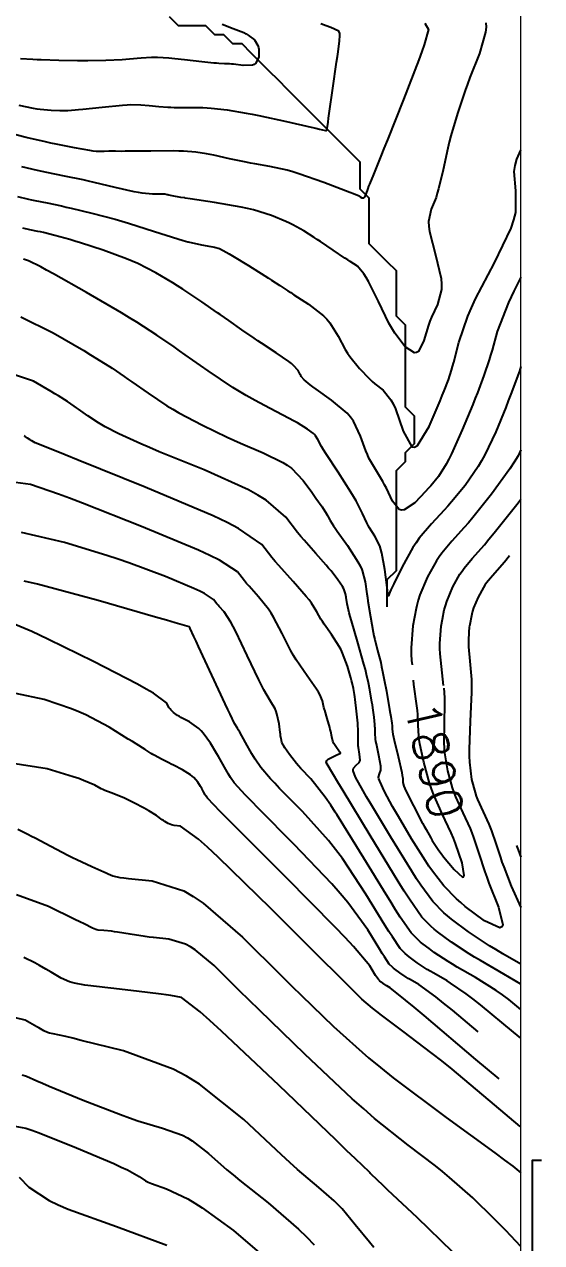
# Model space of a CAD drawing. Header units: metres. Extents: x 837475 to 838479, y 1189012 to 1191015.
# Drawn here: x 838421.8 to 838478.8, y 1189652.2 to 1189786.4 of the extents above; entities that cross this region are included whole.
import ezdxf

# ---------------------------------------------------------------- set-up
doc = ezdxf.new("R2010")
doc.units = ezdxf.units.M
doc.header["$LTSCALE"] = 0.3
doc.layers.add('COORD', color=7, linetype='Continuous', lineweight=20)
for name, color, linetype in [('COTAS 10', 1, 'Continuous'), ('COTAS INT', 252, 'Continuous'), ('DRENAJE', 5, 'Continuous')]:
    doc.layers.add(name, color=color, linetype=linetype)
doc.styles.get("Standard").update_dxf_attribs({"font": 'simplex.shx'})

msp = doc.modelspace()

# ---------------------------------------------------------------- linework, layer by layer
at = {"layer": 'COORD'}
msp.add_lwpolyline([(837476.51, 1189013.87), (838476.51, 1189013.87), (838476.51, 1191013.87), (837476.51, 1191013.87)], close=True, dxfattribs=at)
at = {"layer": 'COTAS 10'}
for points in [[(838465.93, 1189786.54), (838466.33, 1189785.81), (838465.87, 1189784.15), (838465.61, 1189783.39), (838465.28, 1189782.49), (838463.59, 1189778.12), (838461.81, 1189773.67), (838461.42, 1189772.71), (838461.09, 1189771.88), (838460.27, 1189769.87), (838459.84, 1189768.79), (838459.74, 1189768.55), (838459.66, 1189768.32), (838459.44, 1189767.7), (838459.28, 1189767.35), (838459.23, 1189767.29), (838459.19, 1189767.25), (838459.01, 1189767.26), (838458.84, 1189767.37), (838458.81, 1189767.4), (838458.78, 1189767.42), (838458.69, 1189767.47), (838458.06, 1189767.72), (838457.68, 1189767.87), (838457.21, 1189768.05), (838454.79, 1189768.97), (838452.05, 1189769.94), (838451.39, 1189770.15), (838450.77, 1189770.32), (838448.88, 1189770.74), (838447.21, 1189771.02), (838446.73, 1189771.11), (838446.24, 1189771.2), (838444.41, 1189771.59), (838442.7, 1189771.97), (838442.29, 1189772.05), (838441.9, 1189772.12), (838440.73, 1189772.32), (838439.36, 1189772.42), (838439.13, 1189772.43), (838438.85, 1189772.44), (838438.29, 1189772.45), (838435.76, 1189772.44), (838433.4, 1189772.41), (838432.93, 1189772.41), (838432.55, 1189772.4), (838431.87, 1189772.41), (838431.7, 1189772.42), (838431.54, 1189772.44), (838431.33, 1189772.44), (838431.24, 1189772.43), (838431.13, 1189772.42), (838430.62, 1189772.37), (838429.75, 1189772.4), (838429.41, 1189772.43), (838429.04, 1189772.49), (838427.34, 1189772.78), (838425.33, 1189773.19), (838424.76, 1189773.31), (838424.18, 1189773.44), (838422.04, 1189773.94), (838420.06, 1189774.43)], [(838421.45, 1189754.18), (838425, 1189752.41), (838428.38, 1189750.45), (838429.12, 1189750), (838429.79, 1189749.6), (838431.5, 1189748.51), (838432.82, 1189747.6), (838433.24, 1189747.3), (838433.68, 1189747), (838435.45, 1189745.75), (838437.54, 1189744.38), (838438.17, 1189744), (838438.84, 1189743.61), (838441.46, 1189742.23), (838444.18, 1189740.91), (838444.91, 1189740.58), (838445.62, 1189740.26), (838448.12, 1189739.2), (838450.28, 1189738.14), (838450.78, 1189737.82), (838450.79, 1189737.81), (838451.24, 1189737.49), (838452.54, 1189736.16), (838453.49, 1189734.86), (838453.72, 1189734.53), (838453.94, 1189734.22), (838454.61, 1189733.24), (838455.1, 1189732.48), (838455.21, 1189732.31), (838455.3, 1189732.16), (838455.51, 1189731.76), (838455.87, 1189731.17), (838456.06, 1189730.89), (838456.29, 1189730.56), (838457.42, 1189728.97), (838458.56, 1189727.2), (838458.79, 1189726.76), (838458.98, 1189726.34), (838459.02, 1189726.22), (838459.37, 1189725), (838459.55, 1189723.68), (838459.61, 1189723.27), (838459.67, 1189722.84), (838459.94, 1189721.13), (838460.24, 1189719.44), (838460.33, 1189719.03), (838460.41, 1189718.64), (838460.73, 1189717.42), (838461.07, 1189716.09), (838461.17, 1189715.62), (838461.28, 1189715.12), (838461.45, 1189714.21), (838461.69, 1189712.96), (838462.04, 1189710.94), (838462.11, 1189710.53), (838462.17, 1189710.17), (838462.29, 1189709.42), (838462.32, 1189709.11), (838462.32, 1189709.03), (838462.33, 1189708.97), (838462.33, 1189708.76), (838462.42, 1189708.19), (838462.48, 1189707.89), (838462.56, 1189707.54), (838462.98, 1189705.75), (838463.38, 1189703.98), (838463.44, 1189703.64), (838463.49, 1189703.37), (838463.5, 1189702.9), (838463.62, 1189702.47), (838463.73, 1189702.22), (838463.87, 1189701.91), (838464.67, 1189700.3), (838465.61, 1189698.51), (838465.67, 1189698.41), (838465.84, 1189698.09), (838466.06, 1189697.69), (838466.57, 1189696.8), (838466.74, 1189696.5), (838467.47, 1189695.41), (838467.72, 1189695.07), (838467.99, 1189694.71), (838469.15, 1189693.29), (838470.07, 1189692.47), (838470.19, 1189692.5), (838470.26, 1189692.64), (838470.02, 1189694.04), (838469.31, 1189696.16), (838469.08, 1189696.75), (838468.84, 1189697.33), (838467.85, 1189699.44), (838466.88, 1189701.59), (838466.65, 1189702.2), (838466.44, 1189702.82), (838465.8, 1189705.12), (838465.39, 1189707.16), (838465.31, 1189707.63), (838465.25, 1189708.04), (838465.19, 1189709.16), (838465.16, 1189710.36), (838465.11, 1189710.82), (838465.06, 1189711.34), (838464.73, 1189713.69), (838464.69, 1189714.16)], [(838476.51, 1189739.52), (838476.19, 1189738.87), (838475.76, 1189738.16), (838475.29, 1189737.43), (838473.27, 1189734.64), (838471.22, 1189732.09), (838470.73, 1189731.5), (838470.27, 1189730.97), (838468.9, 1189729.46), (838467.79, 1189728.15), (838467.5, 1189727.74), (838467.21, 1189727.3), (838466.22, 1189725.53), (838465.39, 1189723.54), (838465.21, 1189722.96), (838465.04, 1189722.37), (838464.98, 1189722.05), (838464.6, 1189720.13), (838464.44, 1189717.73), (838464.44, 1189717.03), (838464.46, 1189716.33), (838464.52, 1189715.83)], [(838476.51, 1189674.72), (838475.7, 1189675.38), (838472.06, 1189678.39), (838471.22, 1189679.04), (838470.47, 1189679.61), (838468.74, 1189680.77), (838468.37, 1189681.02), (838466.9, 1189681.87), (838466.53, 1189682.09), (838466.18, 1189682.3), (838465.07, 1189683.03), (838464.19, 1189683.69), (838463.98, 1189683.86), (838463.78, 1189684.03), (838463.21, 1189684.61), (838462.35, 1189685.87), (838461.97, 1189686.46), (838461.53, 1189687.17), (838459.43, 1189690.6), (838456.85, 1189694.51), (838456.1, 1189695.51), (838455.33, 1189696.48), (838452.45, 1189699.69), (838449.94, 1189702.24), (838449.41, 1189702.8), (838448.95, 1189703.29), (838447.89, 1189704.54), (838447.26, 1189705.46), (838447.08, 1189705.75), (838446.89, 1189706.05), (838446.18, 1189707.28), (838445.55, 1189708.42), (838445.41, 1189708.66), (838445.29, 1189708.87), (838444.99, 1189709.39), (838444.49, 1189710.4), (838444.24, 1189710.93), (838443.94, 1189711.56), (838442.47, 1189714.72), (838441.02, 1189717.85), (838440.74, 1189718.46), (838440.5, 1189718.96), (838440.1, 1189719.83), (838440.05, 1189719.94), (838440.04, 1189719.96), (838440.03, 1189719.98), (838440.02, 1189720.01), (838440.02, 1189720.01), (838440.02, 1189720.01), (838440.01, 1189720.01), (838440.01, 1189720.02), (838440.01, 1189720.02), (838440, 1189720.02), (838439.99, 1189720.03), (838438.44, 1189720.48), (838437.47, 1189720.76), (838436.27, 1189721.11), (838429.98, 1189722.94), (838423.28, 1189724.73), (838421.82, 1189725.06)], [(838476.51, 1189651.77), (838474.84, 1189653.53), (838474.2, 1189654.18), (838473.55, 1189654.83), (838471.2, 1189657.12), (838468.65, 1189659.39), (838467.89, 1189660.02), (838467.11, 1189660.65), (838464.08, 1189662.95), (838460.39, 1189665.89), (838459.2, 1189666.92), (838457.93, 1189668.05), (838452.72, 1189672.95), (838447.71, 1189677.81), (838446.57, 1189678.92), (838445.54, 1189679.92), (838442.72, 1189682.72), (838440.66, 1189684.46), (838440.12, 1189684.8), (838439.59, 1189685.09), (838437.76, 1189685.63), (838436.04, 1189685.8), (838435.58, 1189685.86), (838435.12, 1189685.92), (838433.49, 1189686.17), (838432.08, 1189686.4), (838431.75, 1189686.45), (838431.44, 1189686.49), (838430.57, 1189686.57), (838429.96, 1189686.63), (838429.82, 1189686.66), (838429.69, 1189686.69), (838429.34, 1189686.83), (838428.44, 1189687.3), (838427.96, 1189687.53), (838427.39, 1189687.81), (838424.5, 1189689.21), (838420.96, 1189690.52)], [(838421.27, 1189659.4), (838422.34, 1189658.31), (838424.58, 1189656.84), (838425.55, 1189656.38), (838426.67, 1189655.9), (838431.98, 1189653.96), (838437.52, 1189651.91)]]:
    msp.add_lwpolyline(points, dxfattribs=at)
at = {"layer": 'COTAS INT'}
for points in [[(838421.23, 1189777.5), (838422.8, 1189777.17), (838423.2, 1189777.1), (838423.57, 1189777.05), (838424.78, 1189776.94), (838425.73, 1189776.91), (838425.94, 1189776.91), (838426.14, 1189776.9), (838426.64, 1189776.91), (838427.44, 1189776.98), (838427.81, 1189777.01), (838428.26, 1189777.06), (838430.42, 1189777.28), (838432.66, 1189777.49), (838433.14, 1189777.53), (838433.57, 1189777.55), (838434.65, 1189777.54), (838435.59, 1189777.45), (838436.63, 1189777.34), (838437.63, 1189777.27), (838437.97, 1189777.26), (838438.32, 1189777.25), (838438.79, 1189777.25), (838439.81, 1189777.25), (838441.48, 1189777.22), (838441.95, 1189777.2), (838442.42, 1189777.16), (838444.17, 1189776.97), (838446.24, 1189776.62), (838446.93, 1189776.49), (838447.66, 1189776.34), (838450.7, 1189775.68), (838453.4, 1189775.07), (838453.91, 1189774.96), (838454.33, 1189774.86), (838455, 1189774.71), (838455.02, 1189774.71), (838455.02, 1189774.7), (838455.03, 1189774.7), (838455.06, 1189774.69), (838455.09, 1189774.7), (838455.1, 1189774.7), (838455.11, 1189774.71), (838455.14, 1189774.76), (838455.16, 1189774.83), (838455.17, 1189774.86), (838455.18, 1189774.92), (838455.28, 1189775.63), (838455.34, 1189776.06), (838455.41, 1189776.59), (838455.81, 1189779.35), (838456.22, 1189782.23), (838456.31, 1189782.84), (838456.39, 1189783.36), (838456.55, 1189784.57), (838456.58, 1189785.15), (838456.58, 1189785.27), (838456.56, 1189785.38), (838456.45, 1189785.65), (838455.57, 1189786.05), (838455.08, 1189786.24), (838454.48, 1189786.46)], [(838443.63, 1189786.4), (838444.84, 1189785.94), (838445.99, 1189785.48), (838446.25, 1189785.34), (838446.49, 1189785.2), (838447.16, 1189784.67), (838447.54, 1189784.05), (838447.6, 1189783.86), (838447.65, 1189783.65), (838447.66, 1189782.8), (838447.32, 1189782.1), (838447.15, 1189781.98), (838446.95, 1189781.89), (838445.93, 1189781.85), (838444.86, 1189781.99), (838444.63, 1189782.01), (838444.42, 1189782.03), (838443.86, 1189782.06), (838443.25, 1189782.09), (838443, 1189782.11), (838442.71, 1189782.13), (838441.38, 1189782.26), (838439.48, 1189782.47), (838438.41, 1189782.58), (838437.75, 1189782.65), (838436.51, 1189782.73), (838436.17, 1189782.74), (838435.84, 1189782.74), (838434.7, 1189782.67), (838433.43, 1189782.56), (838433.02, 1189782.53), (838432.59, 1189782.5), (838430.8, 1189782.41), (838428.82, 1189782.36), (838428.26, 1189782.36), (838427.7, 1189782.36), (838425.62, 1189782.4), (838423.7, 1189782.48), (838423.23, 1189782.5), (838422.78, 1189782.52), (838421.41, 1189782.61)], [(838472.65, 1189786.56), (838472.67, 1189786.07), (838472.62, 1189785.52), (838471.93, 1189783.17), (838470.89, 1189780.54), (838470.63, 1189779.82), (838470.37, 1189779.11), (838469.53, 1189776.58), (838468.8, 1189774.11), (838468.62, 1189773.43), (838468.46, 1189772.76), (838467.93, 1189770.37), (838467.45, 1189768.27), (838467.3, 1189767.78), (838467.16, 1189767.33), (838466.61, 1189766.05), (838466.34, 1189764.66), (838466.37, 1189764.14), (838466.44, 1189763.56), (838467.09, 1189761), (838467.71, 1189758.38), (838467.76, 1189757.76), (838467.76, 1189757.19), (838467.34, 1189755.55), (838466.65, 1189754.13), (838466.48, 1189753.71), (838466.32, 1189753.27), (838465.81, 1189751.56), (838465.22, 1189750.37), (838465.01, 1189750.25), (838464.78, 1189750.22), (838463.77, 1189750.87), (838462.62, 1189752.39), (838462.3, 1189752.91), (838461.98, 1189753.47), (838460.81, 1189755.85), (838459.73, 1189758.06), (838459.47, 1189758.51), (838459.23, 1189758.9), (838458.5, 1189759.75), (838457.71, 1189760.26), (838457.44, 1189760.45), (838457.13, 1189760.65), (838455.83, 1189761.53), (838454.45, 1189762.46), (838454.09, 1189762.69), (838453.75, 1189762.92), (838452.6, 1189763.65), (838451.41, 1189764.31), (838451.04, 1189764.49), (838450.64, 1189764.68), (838449.06, 1189765.33), (838447.05, 1189765.95), (838446.39, 1189766.11), (838445.69, 1189766.26), (838442.76, 1189766.77), (838440.09, 1189767.18), (838439.54, 1189767.26), (838439.49, 1189767.27), (838439.08, 1189767.33), (838438.11, 1189767.5), (838437.73, 1189767.59), (838437.64, 1189767.61), (838437.56, 1189767.62), (838437.3, 1189767.67), (838436.96, 1189767.69), (838436.82, 1189767.69), (838436.67, 1189767.69), (838435.96, 1189767.69), (838434.82, 1189767.79), (838434.4, 1189767.87), (838433.93, 1189767.96), (838431.84, 1189768.43), (838429.52, 1189768.98), (838428.91, 1189769.12), (838428.31, 1189769.25), (838426.24, 1189769.67), (838424.31, 1189770.06), (838423.8, 1189770.17), (838423.3, 1189770.28), (838421.57, 1189770.68)], [(838421.09, 1189767.42), (838422.29, 1189767.15), (838422.64, 1189767.07), (838423, 1189767), (838424.34, 1189766.73), (838425.93, 1189766.39), (838426.45, 1189766.27), (838427, 1189766.15), (838429.26, 1189765.6), (838431.83, 1189764.92), (838432.57, 1189764.71), (838433.32, 1189764.48), (838436.16, 1189763.57), (838438.74, 1189762.75), (838439.33, 1189762.58), (838439.84, 1189762.44), (838439.86, 1189762.43), (838441.35, 1189762.1), (838442.35, 1189761.94), (838442.57, 1189761.89), (838442.78, 1189761.85), (838443.33, 1189761.69), (838444.07, 1189761.3), (838444.39, 1189761.12), (838444.76, 1189760.9), (838446.51, 1189759.83), (838448.31, 1189758.7), (838448.7, 1189758.45), (838449.06, 1189758.22), (838449.96, 1189757.63), (838450.83, 1189757.05), (838451.16, 1189756.84), (838451.52, 1189756.6), (838453.13, 1189755.56), (838454.76, 1189754.29), (838455.13, 1189753.92), (838455.47, 1189753.53), (838456.39, 1189752.06), (838457.17, 1189750.57), (838457.42, 1189750.17), (838457.68, 1189749.79), (838458.75, 1189748.47), (838459.85, 1189747.33), (838460.14, 1189747.06), (838460.41, 1189746.81), (838461.34, 1189746.08), (838462.2, 1189745.03), (838462.44, 1189744.58), (838462.68, 1189744.05), (838463.53, 1189741.58), (838464.49, 1189739.87), (838464.8, 1189739.83), (838465.12, 1189739.99), (838466.42, 1189742.1), (838467.6, 1189744.92), (838467.85, 1189745.52), (838468.06, 1189746.04), (838468.54, 1189747.25), (838468.86, 1189748.3), (838468.98, 1189748.72), (838469.11, 1189749.19), (838469.67, 1189751.36), (838470.66, 1189754.25), (838471.06, 1189755.17), (838471.51, 1189756.15), (838473.6, 1189760.11), (838475.44, 1189763.96), (838475.74, 1189764.85), (838475.94, 1189765.68), (838475.93, 1189768.05), (838475.77, 1189770.17), (838475.88, 1189770.84), (838476.07, 1189771.54), (838476.51, 1189772.55)], [(838476.51, 1189758.54), (838476.43, 1189758.38), (838475.72, 1189756.99), (838475.13, 1189755.75), (838473.88, 1189752.56), (838473.33, 1189750.49), (838473.17, 1189749.96), (838473.02, 1189749.44), (838472.44, 1189747.72), (838471.72, 1189745.82), (838471.47, 1189745.2), (838471.2, 1189744.53), (838470.04, 1189741.73), (838468.85, 1189739.07), (838468.56, 1189738.48), (838468.29, 1189737.95), (838467.44, 1189736.58), (838466.58, 1189735.56), (838466.31, 1189735.25), (838466.01, 1189734.93), (838464.81, 1189733.68), (838463.64, 1189732.9), (838463.36, 1189732.88), (838463.11, 1189732.95), (838462.35, 1189733.87), (838461.7, 1189735.3), (838461.5, 1189735.67), (838461.3, 1189736.04), (838460.53, 1189737.31), (838459.78, 1189738.62), (838459.6, 1189739.01), (838459.42, 1189739.43), (838458.86, 1189741.04), (838458.06, 1189742.7), (838457.73, 1189743.13), (838457.36, 1189743.56), (838455.64, 1189745.01), (838453.95, 1189746.2), (838453.59, 1189746.46), (838453.3, 1189746.69), (838452.63, 1189747.25), (838452.33, 1189747.62), (838452.26, 1189747.73), (838452.19, 1189747.84), (838451.97, 1189748.27), (838451.48, 1189748.83), (838451.24, 1189749.03), (838450.96, 1189749.25), (838449.56, 1189750.21), (838447.96, 1189751.26), (838447.54, 1189751.54), (838447.14, 1189751.81), (838445.79, 1189752.75), (838444.34, 1189753.77), (838443.87, 1189754.09), (838443.38, 1189754.44), (838443.1, 1189754.63), (838441.37, 1189755.82), (838439.27, 1189757.23), (838438.71, 1189757.58), (838438.17, 1189757.92), (838436.31, 1189759.04), (838434.34, 1189760.04), (838433.72, 1189760.31), (838433.08, 1189760.58), (838430.51, 1189761.52), (838428.01, 1189762.34), (838427.41, 1189762.52), (838426.86, 1189762.69), (838425.2, 1189763.15), (838423.93, 1189763.45), (838423.62, 1189763.52), (838423.33, 1189763.59), (838422.44, 1189763.77), (838421.68, 1189763.93)], [(838476.51, 1189748.69), (838476.35, 1189748.2), (838475.39, 1189745.64), (838475.11, 1189744.92), (838474.83, 1189744.19), (838473.73, 1189741.52), (838472.52, 1189738.97), (838472.16, 1189738.32), (838471.79, 1189737.69), (838470.35, 1189735.61), (838468.87, 1189733.79), (838468.47, 1189733.33), (838468.07, 1189732.88), (838466.66, 1189731.37), (838465.32, 1189729.8), (838464.97, 1189729.3), (838464.62, 1189728.77), (838463.43, 1189726.65), (838462.51, 1189724.78), (838462.33, 1189724.41), (838462.19, 1189724.1), (838462.08, 1189723.86), (838461.95, 1189723.54), (838461.93, 1189723.45), (838461.92, 1189723.45), (838461.92, 1189723.46), (838461.89, 1189723.54), (838461.83, 1189724.01), (838461.82, 1189724.06), (838461.79, 1189724.33), (838461.75, 1189724.66), (838461.54, 1189726.33), (838461.21, 1189728.14), (838461.1, 1189728.56), (838460.97, 1189728.94), (838460.43, 1189730.03), (838459.84, 1189730.93), (838459.69, 1189731.2), (838459.54, 1189731.47), (838459.05, 1189732.53), (838458.36, 1189733.9), (838458.09, 1189734.37), (838457.78, 1189734.88), (838456.37, 1189737.08), (838455.03, 1189739.12), (838454.76, 1189739.54), (838454.54, 1189739.9), (838454.14, 1189740.68), (838453.9, 1189741.07), (838453.79, 1189741.2), (838453.66, 1189741.32), (838453.02, 1189741.82), (838451.91, 1189742.49), (838451.48, 1189742.73), (838451, 1189742.99), (838448.81, 1189744.11), (838447.24, 1189744.96), (838446.24, 1189745.51), (838445.51, 1189745.94), (838444.78, 1189746.4), (838442.08, 1189748.21), (838439.55, 1189750), (838438.92, 1189750.44), (838438.33, 1189750.86), (838436.44, 1189752.17), (838434.23, 1189753.59), (838433.43, 1189754.07), (838432.54, 1189754.6), (838428.68, 1189756.86), (838425.03, 1189758.92), (838424.28, 1189759.33), (838423.65, 1189759.68), (838422.3, 1189760.33), (838421.75, 1189760.51)], [(838468.01, 1189713.26), (838468.06, 1189712.79), (838468.09, 1189712.19), (838468.11, 1189711.58), (838468.06, 1189709.4), (838468.03, 1189707.27), (838468.06, 1189706.7), (838468.11, 1189706.14), (838468.43, 1189704.17), (838468.95, 1189702.3), (838469.12, 1189701.79), (838469.31, 1189701.29), (838470.1, 1189699.54), (838470.91, 1189697.81), (838470.91, 1189697.81), (838471.11, 1189697.33), (838471.3, 1189696.84), (838471.89, 1189695.06), (838472.53, 1189693.06), (838472.75, 1189692.44), (838472.99, 1189691.79), (838474.03, 1189689.16), (838474.5, 1189687.21), (838474.39, 1189686.98), (838474.17, 1189686.88), (838472.5, 1189687.65), (838470.38, 1189689.23), (838469.88, 1189689.65), (838469.41, 1189690.06), (838468.01, 1189691.49), (838466.76, 1189693.13), (838466.38, 1189693.67), (838465.99, 1189694.25), (838464.46, 1189696.68), (838463.01, 1189699.12), (838462.68, 1189699.7), (838462.37, 1189700.25), (838461.47, 1189701.89), (838460.96, 1189703.04), (838460.88, 1189703.27), (838460.84, 1189703.46), (838460.93, 1189703.84), (838461.1, 1189704.23), (838461.1, 1189704.43), (838461.08, 1189704.67), (838460.86, 1189705.87), (838460.59, 1189707.13), (838460.54, 1189707.41), (838460.5, 1189707.66), (838460.45, 1189708.32), (838460.45, 1189708.88), (838460.44, 1189709.06), (838460.43, 1189709.26), (838460.35, 1189710.09), (838460.21, 1189711.1), (838460.17, 1189711.42), (838460.11, 1189711.75), (838459.89, 1189713.09), (838459.72, 1189713.85), (838459.52, 1189714.78), (838459.38, 1189715.34), (838459.22, 1189715.93), (838458.52, 1189718.4), (838457.84, 1189720.69), (838457.71, 1189721.17), (838457.59, 1189721.59), (838457.36, 1189722.55), (838457.29, 1189723.05), (838457.27, 1189723.17), (838457.25, 1189723.29), (838457.2, 1189723.68), (838457.04, 1189724.12), (838456.96, 1189724.28), (838456.86, 1189724.46), (838456.35, 1189725.22), (838455.6, 1189726.19), (838455.34, 1189726.49), (838455.07, 1189726.81), (838453.92, 1189728.1), (838452.63, 1189729.56), (838452.28, 1189729.99), (838451.92, 1189730.43), (838450.63, 1189732.12), (838448.46, 1189733.99), (838447.56, 1189734.54), (838446.51, 1189735.11), (838441.63, 1189737.31), (838436.69, 1189739.32), (838435.61, 1189739.77), (838434.66, 1189740.18), (838432.25, 1189741.27), (838430.75, 1189742.06), (838430.37, 1189742.28), (838430.01, 1189742.5), (838428.82, 1189743.28), (838427.81, 1189743.99), (838427.56, 1189744.17), (838427.32, 1189744.34), (838426.57, 1189744.86), (838425.59, 1189745.48), (838425.21, 1189745.71), (838424.78, 1189745.96), (838422.85, 1189747.08), (838420.1, 1189748.02)], [(838476.51, 1189682.86), (838474.5, 1189684.02), (838473.76, 1189684.47), (838473.05, 1189684.91), (838470.75, 1189686.42), (838468.87, 1189687.82), (838468.43, 1189688.19), (838468.02, 1189688.54), (838466.81, 1189689.77), (838465.5, 1189691.57), (838465.02, 1189692.29), (838464.49, 1189693.11), (838462.18, 1189696.86), (838459.97, 1189700.54), (838459.52, 1189701.31), (838459.13, 1189701.98), (838458.28, 1189703.48), (838458.04, 1189704.17), (838458.04, 1189704.32), (838458.06, 1189704.45), (838458.36, 1189704.78), (838458.71, 1189705.1), (838458.76, 1189705.22), (838458.79, 1189705.36), (838458.75, 1189705.99), (838458.61, 1189706.72), (838458.59, 1189706.93), (838458.58, 1189707.14), (838458.57, 1189707.89), (838458.57, 1189708.79), (838458.56, 1189709.09), (838458.54, 1189709.41), (838458.41, 1189710.75), (838458.26, 1189712.03), (838458.22, 1189712.32), (838458.19, 1189712.57), (838458.09, 1189713.22), (838458.08, 1189713.24), (838457.94, 1189713.87), (838457.87, 1189714.12), (838457.79, 1189714.41), (838457.42, 1189715.68), (838456.88, 1189717.12), (838456.7, 1189717.5), (838456.5, 1189717.88), (838455.66, 1189719.18), (838454.84, 1189720.33), (838454.66, 1189720.62), (838454.49, 1189720.88), (838454.05, 1189721.7), (838453.45, 1189722.65), (838453.19, 1189722.99), (838452.88, 1189723.36), (838451.42, 1189725.01), (838449.84, 1189726.78), (838449.46, 1189727.23), (838449.09, 1189727.66), (838447.98, 1189729.09), (838445.42, 1189730.87), (838444.15, 1189731.52), (838442.64, 1189732.24), (838435.14, 1189735.42), (838427.76, 1189738.38), (838426.32, 1189738.97), (838425.14, 1189739.45), (838423.04, 1189740.31), (838422.67, 1189740.51), (838422.57, 1189740.57), (838422.48, 1189740.62), (838422.19, 1189740.81), (838421.94, 1189740.99), (838421.88, 1189741.03), (838421.82, 1189741.08)], [(838476.51, 1189680.67), (838474.62, 1189681.78), (838472.04, 1189683.26), (838471.4, 1189683.65), (838470.79, 1189684.02), (838468.86, 1189685.29), (838467.31, 1189686.44), (838466.94, 1189686.74), (838466.61, 1189687.04), (838465.61, 1189688.05), (838464.24, 1189690.02), (838463.66, 1189690.92), (838463, 1189691.97), (838459.9, 1189697.04), (838456.93, 1189701.97), (838456.36, 1189702.93), (838455.89, 1189703.71), (838455.08, 1189705.07), (838455.13, 1189705.29), (838455.19, 1189705.36), (838455.28, 1189705.44), (838455.79, 1189705.72), (838456.32, 1189705.96), (838456.42, 1189706.01), (838456.5, 1189706.05), (838456.63, 1189706.11), (838456.63, 1189706.11), (838456.63, 1189706.13), (838456.56, 1189706.23), (838456.52, 1189706.29), (838456.47, 1189706.36), (838456.19, 1189706.73), (838455.9, 1189707.18), (838455.84, 1189707.31), (838455.79, 1189707.44), (838455.68, 1189707.9), (838455.57, 1189708.5), (838455.52, 1189708.71), (838455.46, 1189708.94), (838455.17, 1189709.93), (838454.9, 1189710.85), (838454.88, 1189710.92), (838454.82, 1189711.14), (838454.77, 1189711.34), (838454.66, 1189711.89), (838454.37, 1189712.56), (838454.21, 1189712.83), (838454.01, 1189713.15), (838452.97, 1189714.62), (838451.76, 1189716.39), (838451.46, 1189716.89), (838451.17, 1189717.4), (838450.21, 1189719.29), (838449.28, 1189721.08), (838449.01, 1189721.53), (838448.72, 1189721.96), (838447.62, 1189723.34), (838446.57, 1189724.52), (838446.31, 1189724.82), (838446.07, 1189725.11), (838445.32, 1189726.07), (838443.31, 1189727.38), (838442.27, 1189727.89), (838441.02, 1189728.47), (838434.75, 1189731.09), (838428.23, 1189733.66), (838426.82, 1189734.2), (838425.58, 1189734.66), (838422.51, 1189735.72), (838419.76, 1189736.08)], [(838467.97, 1189713.58), (838467.82, 1189714.96), (838467.6, 1189717.07), (838467.58, 1189717.63), (838467.58, 1189718.19), (838467.71, 1189720.1), (838467.87, 1189720.88), (838468.06, 1189721.89), (838468.19, 1189722.36), (838468.34, 1189722.83), (838469, 1189724.42), (838469.79, 1189725.82), (838470.02, 1189726.17), (838470.26, 1189726.5), (838471.15, 1189727.55), (838472.48, 1189729.05), (838472.99, 1189729.67), (838473.57, 1189730.38), (838476.19, 1189733.67), (838476.51, 1189734.11)], [(838476.51, 1189677.89), (838475.16, 1189678.98), (838474.47, 1189679.49), (838473.79, 1189679.96), (838471.5, 1189681.4), (838469.47, 1189682.56), (838468.97, 1189682.87), (838468.49, 1189683.16), (838466.97, 1189684.16), (838466.39, 1189684.59), (838465.75, 1189685.06), (838465.46, 1189685.3), (838465.19, 1189685.54), (838464.41, 1189686.33), (838463.23, 1189688.05), (838462.71, 1189688.87), (838462.1, 1189689.84), (838461.67, 1189690.55), (838459.22, 1189694.55), (838456.24, 1189699.35), (838456.06, 1189699.63), (838455.57, 1189700.37), (838454.97, 1189701.25), (838453.36, 1189703.3), (838452.29, 1189704.42), (838452.03, 1189704.71), (838451.79, 1189704.99), (838451.03, 1189705.95), (838450.5, 1189706.71), (838450.4, 1189706.87), (838450.32, 1189707), (838450.17, 1189707.31), (838450.15, 1189707.47), (838450.14, 1189707.51), (838450.14, 1189707.55), (838450.1, 1189707.69), (838450.04, 1189708.02), (838450.02, 1189708.19), (838449.99, 1189708.38), (838449.88, 1189709.34), (838449.65, 1189710.43), (838449.56, 1189710.71), (838449.45, 1189710.98), (838448.95, 1189711.84), (838448.2, 1189713.1), (838447.93, 1189713.61), (838447.64, 1189714.19), (838446.38, 1189716.87), (838445.12, 1189719.51), (838444.83, 1189720.07), (838444.57, 1189720.56), (838443.82, 1189721.68), (838443.29, 1189722.27), (838443.16, 1189722.42), (838443.04, 1189722.56), (838442.67, 1189723.04), (838441.66, 1189723.7), (838441.14, 1189723.95), (838440.51, 1189724.24), (838437.37, 1189725.56), (838433.34, 1189727.07), (838432.15, 1189727.48), (838430.92, 1189727.89), (838426.24, 1189729.33), (838421.52, 1189730.41)], [(838475.25, 1189727.85), (838474.68, 1189727.14), (838473.39, 1189725.64), (838472.72, 1189724.86), (838472.55, 1189724.61), (838472.38, 1189724.35), (838471.79, 1189723.3), (838471.29, 1189722.11), (838471.18, 1189721.76), (838471.09, 1189721.41), (838470.83, 1189720.11), (838470.82, 1189720.07), (838470.72, 1189718.65), (838470.73, 1189718.23), (838470.74, 1189717.81), (838470.9, 1189716.24), (838471.06, 1189714.24), (838471.06, 1189713.55), (838471.06, 1189712.81), (838471.03, 1189712.03), (838470.92, 1189709.64), (838470.8, 1189706.5), (838470.81, 1189705.77), (838470.83, 1189705.11), (838471.05, 1189703.22), (838471.46, 1189701.77), (838471.59, 1189701.39), (838471.74, 1189701), (838472.35, 1189699.65), (838472.97, 1189698.31), (838473.13, 1189697.93), (838473.27, 1189697.56), (838473.73, 1189696.18), (838474.24, 1189694.62), (838474.41, 1189694.12), (838474.61, 1189693.6), (838475.44, 1189691.48), (838476.51, 1189689.11)], [(838471.8, 1189675.42), (838468.96, 1189677.8), (838467.98, 1189678.59), (838467.14, 1189679.26), (838465.25, 1189680.64), (838464.32, 1189681.17), (838464.09, 1189681.31), (838463.88, 1189681.44), (838463.18, 1189681.9), (838462.62, 1189682.31), (838462.49, 1189682.42), (838462.37, 1189682.53), (838462.01, 1189682.89), (838461.47, 1189683.68), (838461.24, 1189684.05), (838460.96, 1189684.49), (838459.65, 1189686.65), (838457.45, 1189689.67), (838456.62, 1189690.66), (838455.69, 1189691.71), (838451.53, 1189696.07), (838447.61, 1189700.02), (838446.83, 1189700.82), (838446.18, 1189701.49), (838444.94, 1189702.84), (838444.55, 1189703.42), (838444.44, 1189703.6), (838444.32, 1189703.79), (838443.88, 1189704.57), (838443.36, 1189705.48), (838443.2, 1189705.76), (838443.03, 1189706.05), (838442.34, 1189707.22), (838441.53, 1189708.33), (838441.29, 1189708.59), (838441.03, 1189708.83), (838440.01, 1189709.55), (838439.08, 1189710.06), (838438.88, 1189710.18), (838438.7, 1189710.28), (838438.26, 1189710.58), (838437.96, 1189710.88), (838437.88, 1189710.99), (838437.79, 1189711.11), (838437.48, 1189711.64), (838436.05, 1189712.71), (838435.26, 1189713.17), (838434.31, 1189713.7), (838429.45, 1189716.21), (838424.51, 1189718.64), (838423.5, 1189719.12), (838422.66, 1189719.52), (838420.91, 1189720.26)], [(838474.1, 1189670.25), (838471.54, 1189672.39), (838465.86, 1189677.21), (838464.74, 1189678.15), (838463.81, 1189678.92), (838462.12, 1189680.26), (838461.75, 1189680.47), (838461.66, 1189680.53), (838461.57, 1189680.58), (838461.29, 1189680.77), (838461.06, 1189680.94), (838461.01, 1189680.98), (838460.96, 1189681.02), (838460.82, 1189681.17), (838460.6, 1189681.49), (838460.5, 1189681.64), (838460.39, 1189681.82), (838459.86, 1189682.69), (838458.06, 1189684.83), (838457.14, 1189685.8), (838456.05, 1189686.94), (838450.62, 1189692.46), (838445.28, 1189697.81), (838444.25, 1189698.84), (838443.41, 1189699.69), (838442, 1189701.15), (838441.84, 1189701.39), (838441.8, 1189701.46), (838441.75, 1189701.54), (838441.57, 1189701.85), (838441.36, 1189702.22), (838441.29, 1189702.33), (838441.22, 1189702.45), (838440.95, 1189702.92), (838440.51, 1189703.43), (838440.33, 1189703.58), (838440.14, 1189703.73), (838439.25, 1189704.27), (838438.26, 1189704.79), (838438.01, 1189704.92), (838437.76, 1189705.05), (838436.94, 1189705.47), (838436.2, 1189705.86), (838436, 1189705.97), (838435.8, 1189706.08), (838435.13, 1189706.5), (838434.13, 1189707.14), (838433.73, 1189707.39), (838433.28, 1189707.67), (838431.18, 1189708.96), (838428.59, 1189710.34), (838427.83, 1189710.68), (838427.04, 1189711), (838424.03, 1189712.03), (838420.89, 1189712.69)], [(838476.44, 1189664.98), (838473.6, 1189667.38), (838468.92, 1189671.29), (838467.8, 1189672.21), (838466.74, 1189673.05), (838463.52, 1189675.51), (838461.15, 1189677.26), (838460.63, 1189677.66), (838460.17, 1189678.02), (838458.99, 1189679.03), (838456.98, 1189681.02), (838455.99, 1189682.01), (838454.81, 1189683.18), (838448.99, 1189689), (838443.18, 1189694.67), (838442, 1189695.76), (838441.01, 1189696.64), (838439.01, 1189698.08), (838438.33, 1189698.16), (838438.18, 1189698.19), (838438.04, 1189698.23), (838437.67, 1189698.37), (838437.3, 1189698.6), (838437.17, 1189698.69), (838437.02, 1189698.78), (838436.38, 1189699.23), (838435.55, 1189699.75), (838435.29, 1189699.91), (838435.01, 1189700.06), (838433.89, 1189700.64), (838432.78, 1189701.18), (838432.5, 1189701.3), (838432.24, 1189701.41), (838431.41, 1189701.73), (838430.68, 1189702.01), (838430.48, 1189702.1), (838430.28, 1189702.19), (838429.58, 1189702.58), (838428.35, 1189703.12), (838427.83, 1189703.31), (838427.22, 1189703.51), (838424.34, 1189704.4), (838420.34, 1189705.02)], [(838421.13, 1189697.73), (838422.23, 1189697.18), (838422.61, 1189696.99), (838423.02, 1189696.78), (838424.76, 1189695.86), (838426.64, 1189694.88), (838427.14, 1189694.64), (838427.62, 1189694.4), (838429.27, 1189693.64), (838430.58, 1189693.05), (838430.85, 1189692.93), (838431.08, 1189692.82), (838431.56, 1189692.59), (838432.36, 1189692.43), (838432.79, 1189692.38), (838433.3, 1189692.32), (838435.92, 1189692.07), (838439.39, 1189690.95), (838440.44, 1189690.34), (838441.54, 1189689.6), (838445.86, 1189685.86), (838450.18, 1189681.55), (838451.28, 1189680.46), (838452.35, 1189679.41), (838455.86, 1189675.99), (838459.73, 1189672.54), (838461.03, 1189671.48), (838462.43, 1189670.37), (838468.28, 1189665.99), (838473.63, 1189662.09), (838474.71, 1189661.29), (838475.61, 1189660.61), (838476.51, 1189659.9)], [(838476.02, 1189695.96), (838476.05, 1189695.85), (838476.19, 1189695.48), (838476.51, 1189694.66)], [(838469, 1189651.15), (838465.08, 1189654.96), (838461.87, 1189657.99), (838461.26, 1189658.58), (838460.76, 1189659.05), (838459.95, 1189659.83), (838459.91, 1189659.88), (838459.9, 1189659.89), (838459.88, 1189659.91), (838459.83, 1189659.95), (838458.28, 1189661.44), (838457.31, 1189662.36), (838456.12, 1189663.51), (838449.88, 1189669.5), (838443.53, 1189675.51), (838442.26, 1189676.67), (838441.2, 1189677.62), (838439.14, 1189679.21), (838437.96, 1189679.42), (838437.46, 1189679.49), (838436.89, 1189679.57), (838434.17, 1189679.91), (838431.35, 1189680.24), (838430.7, 1189680.31), (838430.12, 1189680.38), (838428.5, 1189680.57), (838427.36, 1189680.77), (838427.07, 1189680.85), (838426.79, 1189680.94), (838425.9, 1189681.33), (838425.15, 1189681.76), (838424.96, 1189681.87), (838424.78, 1189681.98), (838424.2, 1189682.34), (838423.51, 1189682.74), (838423.26, 1189682.87), (838422.98, 1189683.01), (838421.77, 1189683.61)], [(838460.32, 1189651.68), (838459.82, 1189652.24), (838458.26, 1189654.17), (838456.82, 1189655.92), (838456.39, 1189656.37), (838455.95, 1189656.8), (838454.26, 1189658.26), (838451.92, 1189660.24), (838451.07, 1189661.01), (838450.13, 1189661.87), (838446, 1189665.76), (838441.11, 1189669.67), (838439.68, 1189670.54), (838438.23, 1189671.31), (838432.74, 1189673.34), (838428.09, 1189674.48), (838427.17, 1189674.71), (838426.41, 1189674.89), (838425, 1189675.2), (838424.62, 1189675.28), (838424.51, 1189675.31), (838424.4, 1189675.35), (838423.99, 1189675.54), (838423.42, 1189675.85), (838423.21, 1189675.97), (838422.97, 1189676.1), (838421.94, 1189676.7), (838419.93, 1189677.19)], [(838421.58, 1189670.68), (838422.06, 1189670.54), (838423.22, 1189670.02), (838423.83, 1189669.76), (838424.58, 1189669.45), (838428.31, 1189667.91), (838432.42, 1189666.3), (838433.41, 1189665.94), (838434.32, 1189665.62), (838437.06, 1189664.8), (838439.24, 1189664.03), (838439.8, 1189663.74), (838440.33, 1189663.43), (838442.12, 1189662.03), (838444.13, 1189660.23), (838444.82, 1189659.65), (838445.56, 1189659.04), (838448.69, 1189656.57), (838452.02, 1189653.7), (838452.89, 1189652.84), (838453.73, 1189651.95)], [(838420.79, 1189665.04), (838422, 1189664.8), (838422.66, 1189664.57), (838423.47, 1189664.28), (838427.56, 1189662.65), (838431.68, 1189660.9), (838432.5, 1189660.53), (838433.18, 1189660.21), (838434.48, 1189659.47), (838435.18, 1189659.01), (838435.48, 1189658.87), (838435.83, 1189658.72), (838437.49, 1189658.11), (838439.82, 1189657.01), (838440.59, 1189656.55), (838441.42, 1189656.02), (838444.88, 1189653.52), (838448.51, 1189650.41)]]:
    msp.add_lwpolyline(points, dxfattribs=at)
at = {"layer": 'DRENAJE'}
for points in [[(838461.79, 1189722.25, 0), (838461.79, 1189725.25, 0), (838462.79, 1189726.24, 0), (838462.79, 1189737.24, 0), (838463.79, 1189738.24, 0), (838463.79, 1189739.24, 0), (838464.79, 1189740.24, 0), (838464.79, 1189743.24, 0), (838463.79, 1189744.24, 0), (838463.79, 1189753.24, 0), (838462.79, 1189754.24, 0), (838462.79, 1189759.23, 0), (838461.79, 1189760.23, 0), (838460.79, 1189761.23, 0), (838459.79, 1189762.23, 0), (838459.79, 1189767.23, 0), (838458.79, 1189768.23, 0), (838458.79, 1189771.23, 0), (838457.79, 1189772.23, 0), (838455.79, 1189774.23, 0), (838454.79, 1189775.23, 0), (838453.79, 1189776.23, 0), (838452.79, 1189777.23, 0), (838451.79, 1189778.23, 0), (838450.79, 1189779.23, 0), (838449.8, 1189780.23, 0), (838448.8, 1189781.23, 0), (838447.8, 1189782.23, 0), (838446.8, 1189783.23, 0), (838445.8, 1189784.23, 0), (838444.8, 1189784.23, 0), (838443.8, 1189785.22, 0), (838442.8, 1189785.22, 0), (838441.8, 1189786.22, 0), (838438.8, 1189786.22, 0), (838437.8, 1189787.22, 0)], [(838475.79, 1189647.27, 0), (838476.79, 1189648.27, 0), (838476.79, 1189650.27, 0), (838477.79, 1189651.27, 0), (838477.79, 1189661.27, 0), (838478.79, 1189661.27, 0)]]:
    msp.add_polyline3d(points, dxfattribs=at)

# ---------------------------------------------------------------- texts
at = {"layer": 'COTAS 10', "insert": (838463.63, 1189711.26), "char_height": 3.8, "attachment_point": 7, "rotation": 283.1736}
msp.add_mtext('1890', dxfattribs=at)

doc.saveas('drawing.dxf')
